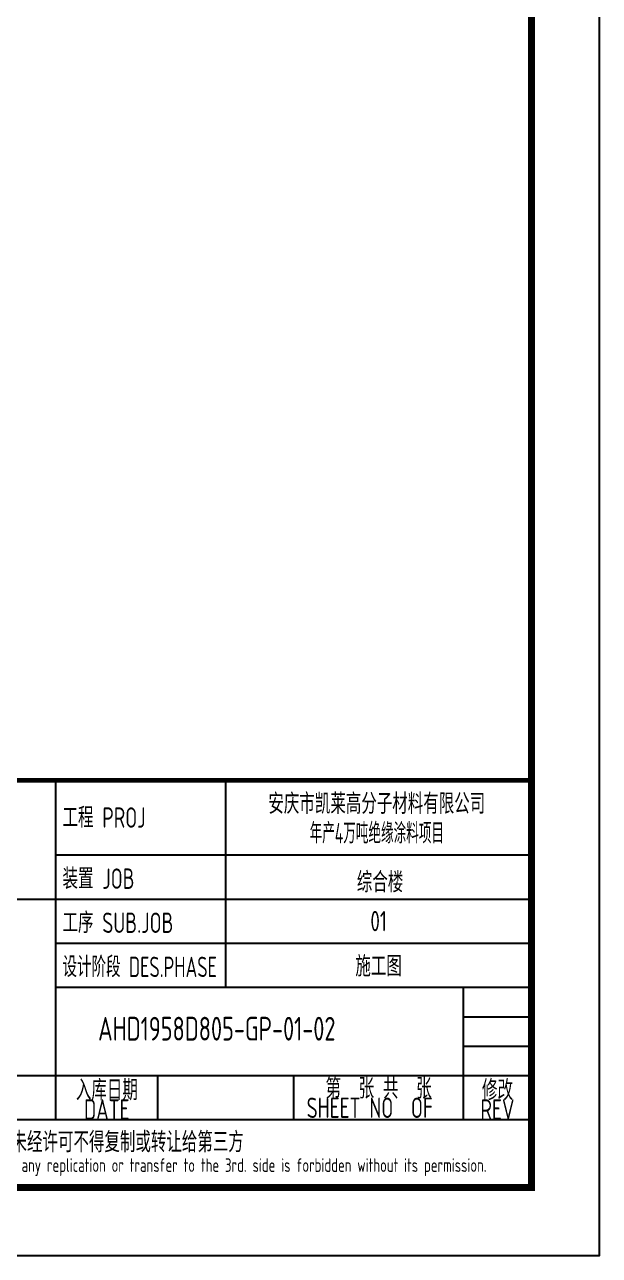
# Model space of a CAD drawing. Extents: x 6128144 to 12201635, y -1670122 to -706096.
# Drawn here: x 6227593 to 6231824, y -753340 to -744274 of the extents above; entities that cross this region are included whole.
import ezdxf
from ezdxf.enums import TextEntityAlignment as Align

# ---------------------------------------------------------------- set-up
doc = ezdxf.new("R2010")
doc.units = 0
doc.header["$LTSCALE"] = 1000
doc.header["$MEASUREMENT"] = 0
doc.layers.get('0').update_dxf_attribs({"linetype": 'CONTINUOUS'})
doc.layers.add('PUB_TITLE', color=4, linetype='CONTINUOUS')
doc.layers.add('TEXT_给水', color=7, linetype='CONTINUOUS')
doc.styles.add('AHD', font='sceie.shx', dxfattribs={"width": 0.7, "bigfont": 'sceic.shx'})
doc.styles.add('sceie', font='sceie.shx', dxfattribs={"bigfont": 'sceic.shx'})

msp = doc.modelspace()

# ---------------------------------------------------------------- linework, layer by layer
for p, q in [((6227823.7, -752339.6), (6227823.7, -749839.6)), ((6229073.7, -751364.6), (6229073.7, -749839.6)), ((6231323.7, -752839.6), (6231323.7, -749839.6)), ((6227823.7, -750389.6), (6231323.7, -750389.6)), ((6222323.7, -750714.6), (6227823.7, -750714.6)), ((6227823.7, -750714.6), (6231323.7, -750714.6)), ((6227823.7, -751039.6), (6231323.7, -751039.6)), ((6227823.7, -751364.6), (6231323.7, -751364.6)), ((6230823.7, -752339.6), (6230823.7, -751364.6)), ((6230823.7, -751581.2), (6231323.7, -751581.2)), ((6230823.7, -751797.9), (6231323.7, -751797.9)), ((6225073.7, -752014.6), (6231323.7, -752014.6)), ((6228573.7, -752339.6), (6228573.7, -752014.6)), ((6229573.7, -752339.6), (6229573.7, -752014.6)), ((6222323.7, -752339.6), (6231323.7, -752339.6)), ((6222323.7, -752839.6), (6231323.7, -752839.6))]:
    msp.add_line(p, q)
at = {"const_width": 35}
msp.add_lwpolyline([(6231323.7, -749839.6), (6222323.7, -749839.6)], dxfattribs=at)
at = {"layer": 'PUB_TITLE', "color": 4}
msp.add_lwpolyline([(6189773.7, -753339.6), (6231823.7, -753339.6), (6231823.7, -723639.6), (6189773.7, -723639.6)], close=True, dxfattribs=at)
at = {"layer": 'PUB_TITLE', "color": 4, "const_width": 50}
msp.add_lwpolyline([(6191023.7, -752839.6), (6231323.7, -752839.6), (6231323.7, -724139.6), (6191023.7, -724139.6)], close=True, dxfattribs=at)

# ---------------------------------------------------------------- texts
for s, height, style, width, p in [('安庆市凯莱高分子材料有限公司', 150, 'sceie', 0.8, (6230185.5, -750004.5)), ('年产4万吨绝缘涂料项目', 150, 'sceie', 0.65, (6230185.5, -750222)), ('综合楼', 150, 'sceie', 0.8, (6230209.4, -750582.6)), ('01', 150, 'sceie', 0.8, (6230198.7, -750877.1)), ('施工图', 150, 'sceie', 0.8, (6230198.7, -751202.1)), ('入库日期', 150, 'sceie', 0.8, (6228198.7, -752114.6)), ('第  张 共  张', 150, 'sceie', 0.8, (6230198.7, -752102.1)), ('修改', 150, 'sceie', 0.8, (6231073.7, -752114.6)), ('SHEET NO  OF  ', 150, 'sceie', 0.8, (6230198.7, -752252.1)), ('DATE', 150, 'sceie', 0.8, (6228198.7, -752264.6)), ('REV', 150, 'sceie', 0.8, (6231073.7, -752264.6)), ('本文件专有权属安徽华东化工医药工程有限责任公司所有,未经许可不得复制或转让给第三方', 150, 'sceie', 0.8, (6226909.2, -752514)), ('The proprietary right of this document belongs to Anhui Huadong Chemical And Medical Engineering  Co.,Ltd.  and any replication or transfer to the 3rd. side is forbidden without its permission. ', 100, 'AHD', 0.8, (6226819.8, -752689.6))]:
    msp.add_text(s, height=height, dxfattribs=dict(style=style, width=width)).set_placement(p, align=Align.MIDDLE)
at = {"style": 'sceie'}
for s, width, p in [('工程 PROJ', 0.8, (6227872.1, -750189.6)), ('装置 JOB', 0.8, (6227872.1, -750639.6)), ('工序 SUB.JOB', 0.8, (6227872.1, -750964.6)), ('设计阶段 DES.PHASE', 0.75, (6227872.1, -751289.6))]:
    msp.add_text(s, height=150, dxfattribs=dict(at, width=width)).set_placement(p)
at = {"layer": 'TEXT_给水', "color": 4, "style": 'sceie', "width": 0.8}
msp.add_text('AHD1958D805-GP-01-02', height=175, dxfattribs=at).set_placement((6228134.2, -751757.3))

doc.saveas('drawing.dxf')
